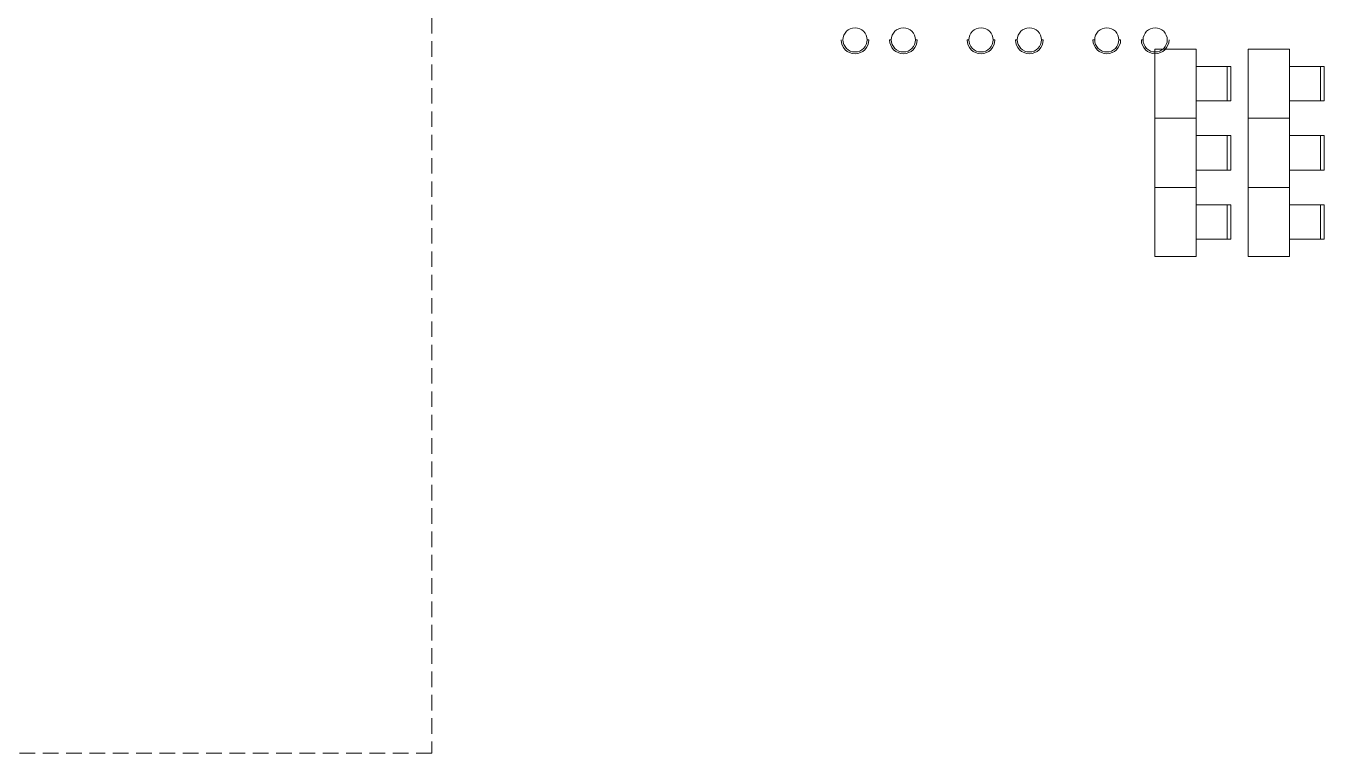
# Model space of a CAD drawing. Extents: x 348043 to 758301, y 133827 to 256568.
# Drawn here: x 739521 to 758301, y 139351 to 149864 of the extents above; entities that cross this region are included whole.
import ezdxf

# ---------------------------------------------------------------- set-up
doc = ezdxf.new("R2010")
doc.units = 0
doc.header["$LTSCALE"] = 900
doc.header["$MEASUREMENT"] = 0
doc.linetypes.add('DASHED2', pattern=[0.375, 0.25, -0.125])
for name, color, linetype, lineweight in [('ARCL-HATCH-230', 253, 'CONTINUOUS', 5), ('ARLC-FURN', 46, 'CONTINUOUS', 5), ('ARLC-GAS BURNER', 51, 'CONTINUOUS', 5)]:
    doc.layers.add(name, color=color, linetype=linetype, lineweight=lineweight)
doc.layers.add('door', color=163, linetype='CONTINUOUS')

# ---------------------------------------------------------------- blocks, each defined once
blk = doc.blocks.new('dfg2154')
at = {"layer": 'ARLC-FURN'}
blk.add_line((5964549, -129277), (5965049, -129277), dxfattribs=at)
blk.add_lwpolyline([(5964549, -129329), (5965049, -129329), (5965049, -128829), (5964549, -128829)], close=True, dxfattribs=at)
blk = doc.blocks.new('A$C124fbc97')
at = {"layer": 'ARLC-FURN', "ltscale": 0.1}
blk.add_line((1000, 500), (1000, 1100), dxfattribs=at)
for points in [[(0, 1100), (0, 500), (1000, 500)], [(0, 1100), (1000, 1100)]]:
    blk.add_lwpolyline(points, dxfattribs=at)
at = {"layer": 'ARLC-GAS BURNER'}
blk.add_blockref('dfg2154', (-5964299, 129329), dxfattribs=at)

msp = doc.modelspace()

# ---------------------------------------------------------------- linework, layer by layer
at = {"layer": 'ARCL-HATCH-230', "color": 1, "linetype": 'DASHED2'}
msp.add_lwpolyline([(671818, 205667), (745391.3, 205667), (745391.3, 139351), (671818, 139351)], close=True, dxfattribs=at)
at = {"layer": 'door', "color": 3, "linetype": 'ByBlock', "lineweight": 5, "ltscale": 1.25}
for p, q in [((751715.5, 149662.7), (751690.5, 149662.7)), ((752015.5, 149662.7), (752040.5, 149662.7)), ((752390.5, 149662.7), (752415.5, 149662.7)), ((753163, 149662.7), (753138, 149662.7)), ((753538, 149662.7), (753513, 149662.7)), ((753838, 149662.7), (753863, 149662.7)), ((754213, 149662.7), (754238, 149662.7)), ((754983, 149662.7), (754958, 149662.7)), ((755358, 149662.7), (755333, 149662.7)), ((755658, 149662.7), (755683, 149662.7))]:
    msp.add_line(p, q, dxfattribs=at)
for centre in [(751515.5, 149662.7), (752215.5, 149662.7), (753338, 149662.7), (754038, 149662.7), (755158, 149662.7), (755858, 149662.7)]:
    msp.add_circle(centre, 175, dxfattribs=at)
for centre in [(751515.5, 149662.7), (752215.5, 149662.7), (753338, 149662.7), (754038, 149662.7), (755158, 149662.7), (755858, 149662.7)]:
    msp.add_arc(centre, 200, 180, 0, dxfattribs=at)

# ---------------------------------------------------------------- block references
at = {"layer": 'ARCL-HATCH-230', "linetype": 'DASHED2', "xscale": -1, "rotation": 89.99999999999977}
for p in [(756951, 149530), (758301, 149530), (756951, 148530), (758301, 148530), (756951, 147530), (758301, 147530)]:
    msp.add_blockref('A$C124fbc97', p, dxfattribs=at)

doc.saveas('drawing.dxf')
